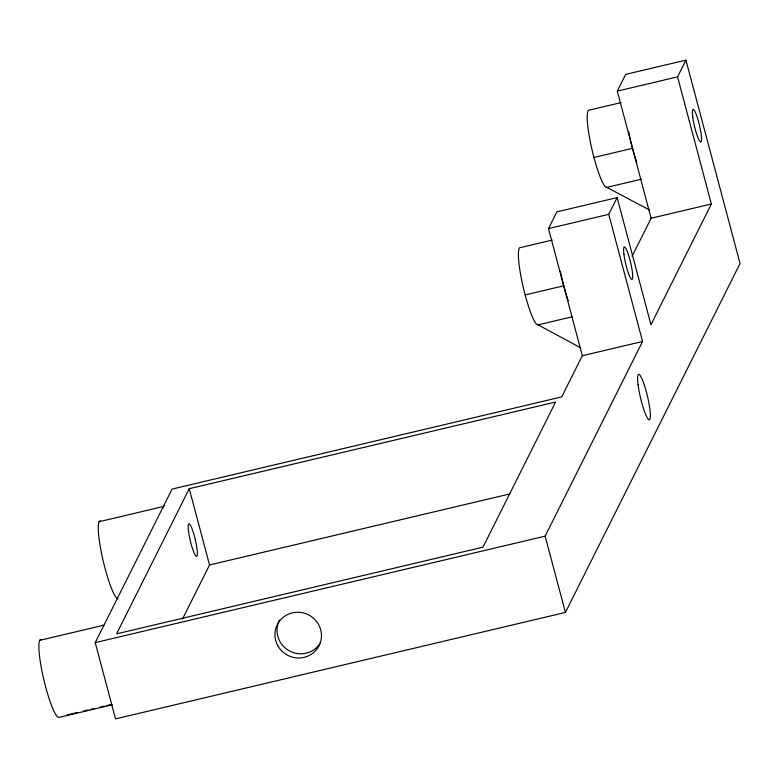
<?xml version="1.0" encoding="UTF-8"?>
<svg xmlns="http://www.w3.org/2000/svg" width="779" height="779" viewBox="0 0 779 779"><rect width="100%" height="100%" fill="white"/><g stroke="black" fill="none" stroke-linecap="round" stroke-linejoin="round"><path stroke-width="1.17" d="M685.929 60.119L740.05 263.506L565.427 612.43L115.526 718.881L95.233 642.607L172.062 489.085L561.717 396.891L582.322 355.721L548.494 228.598L556.878 211.849L617.134 197.593L650.952 324.716L711.373 203.991L677.555 76.868L685.929 60.119L625.683 74.375L617.299 91.124L651.117 218.247L632.071 256.31M189.248 488.706L116.607 633.853L482.961 547.179L555.602 402.032L189.248 488.706L209.541 564.979L182.442 619.139M565.427 612.43L545.134 536.156L642.578 341.465L608.75 214.342L617.134 197.593M617.299 91.124L677.555 76.868M620.98 102.614L589.43 110.073A40.099 6.105 76.7 0 0 590.394 142.226A40.099 6.105 76.7 0 0 604.835 186.298L649.569 210.028M593.958 157.455L632.519 148.331M606.237 187.535L641.292 179.238M548.494 228.598L608.75 214.342M552.184 240.088L520.625 247.547A40.099 6.105 76.7 0 0 521.589 279.7A40.099 6.105 76.7 0 0 536.04 323.762L580.881 347.901M651.117 218.247L711.373 203.991M525.153 294.929L563.714 285.805M537.432 325.009L572.497 316.712M582.322 355.721L642.578 341.465M99.06 521.735L163.337 506.525M209.541 564.979L509.719 493.954M39.69 640.367L103.958 625.157M95.233 642.607L545.134 536.156M66.994 714.976L77.51 712.493M83.353 711.11L88.027 710M90.364 709.445L93.87 708.617M99.712 707.235L104.386 706.134M106.723 705.579L111.397 704.469M112.303 704.791L58.552 717.508A40.099 6.105 76.7 0 1 43.166 676.717A40.099 6.105 76.7 0 1 41.121 639.501M162.762 508.57A40.099 6.105 76.7 0 1 164.758 505.659M320.383 642.899A23.389 22.747 26.6 0 1 289.097 650.728A23.389 22.747 26.6 0 1 279.612 619.996M117.921 598.876A40.099 6.105 76.7 0 1 102.536 558.085A40.099 6.105 76.7 0 1 100.491 520.869M568.281 300.801A40.099 6.105 76.7 0 1 560.267 271.131M636.716 162.285A40.099 6.105 76.7 0 1 635.645 159.033M635.284 157.913A40.099 6.105 76.7 0 1 628.624 131.417M638.079 384.768A23.389 3.564 76.7 0 0 649.073 419.793A23.389 3.564 76.7 0 0 644.817 386.569A23.389 3.564 76.7 0 0 638.079 384.768M692.735 116.928A16.71 2.541 76.7 0 0 700.594 141.953A16.71 2.541 76.7 0 0 697.556 118.213A16.71 2.541 76.7 0 0 692.735 116.928M623.94 254.402A16.71 2.541 76.7 0 0 631.798 279.427A16.71 2.541 76.7 0 0 628.75 255.687A16.71 2.541 76.7 0 0 623.94 254.402M277.996 646.015A23.389 22.747 26.6 0 0 318.29 647.086A23.389 22.747 26.6 0 0 298.299 612.255A23.389 22.747 26.6 0 0 277.996 646.015M188.537 531.336A16.71 2.541 76.7 0 0 196.396 556.352A16.71 2.541 76.7 0 0 193.358 532.622A16.71 2.541 76.7 0 0 188.537 531.336"/></g></svg>
